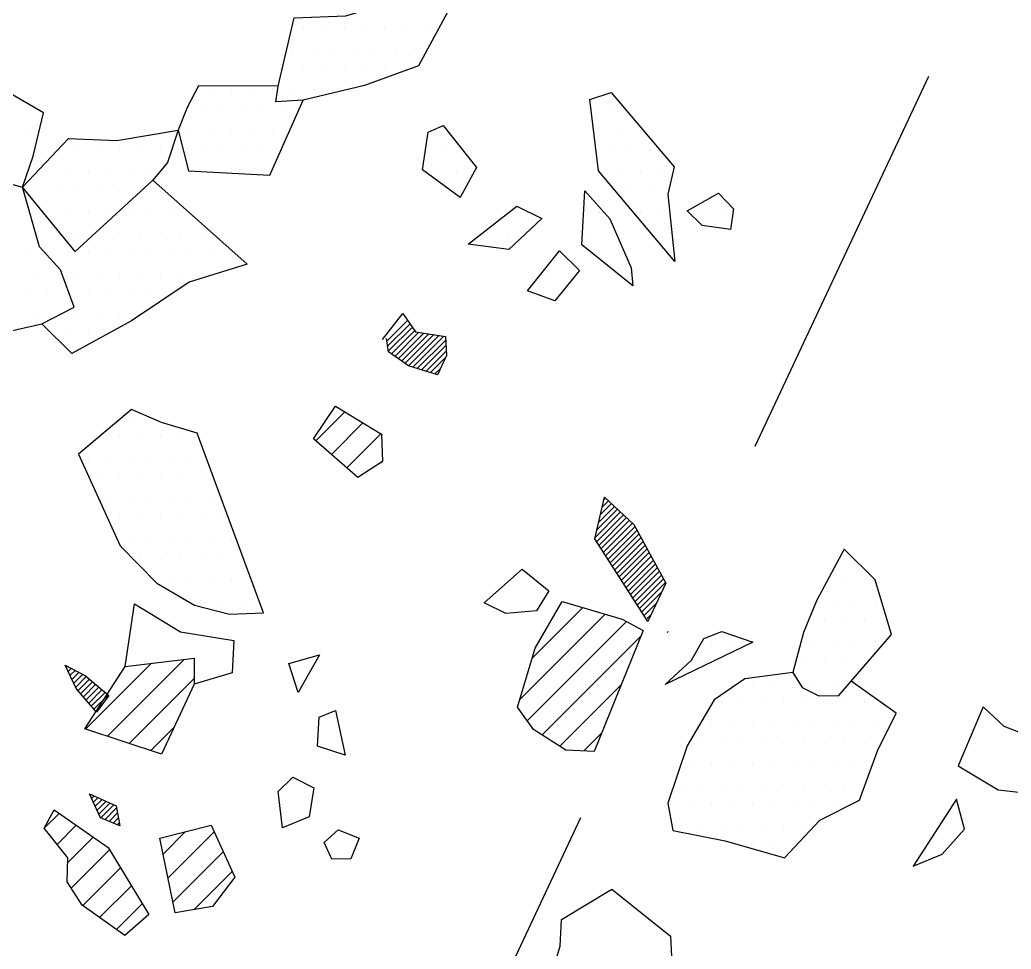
# Model space of a CAD drawing. Header units: metres. Extents: x -902 to -495, y -1464 to -941.
# Drawn here: x -854.8 to -794.2, y -1293.8 to -1237 of the extents above; entities that cross this region are included whole.
import ezdxf

# ---------------------------------------------------------------- set-up
doc = ezdxf.new("R2010")
doc.units = ezdxf.units.M
doc.header["$LTSCALE"] = 25
doc.header["$MEASUREMENT"] = 0
doc.linetypes.add('STRICHPUNKTX2', pattern=[2, 1, -0.5, 0, -0.5])
doc.layers.get('0').update_dxf_attribs({"linetype": 'CONTINUOUS'})
for name, color, linetype in [('FEUER', 1, 'CONTINUOUS'), ('GRABUNGSGRENZE', 3, 'STRICHPUNKTX2'), ('KNOCHEN', 2, 'CONTINUOUS'), ('KNOCHENSCHRAFF', 2, 'CONTINUOUS'), ('STEINE', 4, 'CONTINUOUS'), ('STEINESCHRAFF', 4, 'CONTINUOUS')]:
    doc.layers.add(name, color=color, linetype=linetype)

# ---------------------------------------------------------------- blocks, each defined once
blk = doc.blocks.new('*X3')
at = {"color": 0}
for p, q in [((-832.377, -1256.641), (-831.106, -1255.371)), ((-832.335, -1256.953), (-830.962, -1255.579)), ((-832.294, -1257.265), (-830.817, -1255.788)), ((-832.105, -1257.43), (-830.672, -1255.997)), ((-831.897, -1257.575), (-830.422, -1256.1)), ((-831.688, -1257.72), (-830.117, -1256.149)), ((-831.48, -1257.865), (-829.812, -1256.197)), ((-831.271, -1258.01), (-829.507, -1256.246)), ((-831.063, -1258.156), (-829.201, -1256.294)), ((-830.792, -1258.238), (-828.896, -1256.342)), ((-830.521, -1258.321), (-828.779, -1256.579)), ((-830.251, -1258.404), (-828.762, -1256.915)), ((-829.98, -1258.486), (-828.745, -1257.251)), ((-829.709, -1258.569), (-828.786, -1257.646)), ((-829.438, -1258.652), (-829.098, -1258.312)), ((-819.198, -1266.796), (-818.815, -1266.414)), ((-819.091, -1266.336), (-818.999, -1266.244)), ((-819.624, -1268.637), (-818.082, -1267.094)), ((-819.517, -1268.176), (-818.265, -1266.924)), ((-819.411, -1267.716), (-818.448, -1266.754)), ((-819.304, -1267.256), (-818.632, -1266.584)), ((-819.538, -1268.904), (-817.898, -1267.265)), ((-819.4, -1269.12), (-817.715, -1267.435)), ((-819.262, -1269.335), (-817.531, -1267.605)), ((-819.123, -1269.55), (-817.348, -1267.775)), ((-818.985, -1269.766), (-817.197, -1267.977)), ((-818.847, -1269.981), (-817.072, -1268.206)), ((-818.709, -1270.197), (-816.947, -1268.435)), ((-818.571, -1270.412), (-816.822, -1268.664)), ((-818.433, -1270.627), (-816.698, -1268.892)), ((-818.295, -1270.843), (-816.573, -1269.121)), ((-818.156, -1271.058), (-816.448, -1269.35)), ((-818.018, -1271.274), (-816.323, -1269.579)), ((-817.88, -1271.489), (-816.198, -1269.807)), ((-817.742, -1271.705), (-816.074, -1270.036)), ((-817.604, -1271.92), (-815.949, -1270.265)), ((-817.466, -1272.135), (-815.824, -1270.494)), ((-817.328, -1272.351), (-815.699, -1270.722)), ((-817.189, -1272.566), (-815.574, -1270.951)), ((-817.051, -1272.782), (-815.45, -1271.18)), ((-816.913, -1272.997), (-815.325, -1271.409)), ((-816.775, -1273.212), (-815.569, -1272.007)), ((-816.637, -1273.428), (-815.881, -1272.672)), ((-816.499, -1273.643), (-816.192, -1273.337)), ((-851.987, -1276.605), (-851.919, -1276.536)), ((-851.873, -1276.845), (-851.688, -1276.659)), ((-851.76, -1277.085), (-851.457, -1276.782)), ((-851.646, -1277.324), (-851.226, -1276.904)), ((-851.532, -1277.564), (-850.995, -1277.027)), ((-851.419, -1277.804), (-850.775, -1277.161)), ((-851.273, -1278.012), (-850.583, -1277.322)), ((-851.111, -1278.204), (-850.392, -1277.484)), ((-850.95, -1278.396), (-850.2, -1277.646)), ((-850.788, -1278.588), (-850.008, -1277.808)), ((-850.626, -1278.78), (-849.816, -1277.969)), ((-850.465, -1278.972), (-849.624, -1278.131)), ((-850.303, -1279.164), (-849.433, -1278.293)), ((-850.552, -1284.362), (-850.534, -1284.344)), ((-850.441, -1284.605), (-850.292, -1284.455)), ((-850.33, -1284.847), (-850.049, -1284.566)), ((-850.219, -1285.09), (-849.807, -1284.678)), ((-850.108, -1285.332), (-849.565, -1284.789)), ((-849.997, -1285.575), (-849.322, -1284.9)), ((-849.874, -1285.806), (-849.08, -1285.011)), ((-849.626, -1285.911), (-848.915, -1285.199)), ((-849.378, -1286.017), (-848.862, -1285.5)), ((-849.13, -1286.122), (-848.809, -1285.801)), ((-848.882, -1286.228), (-848.757, -1286.102))]:
    blk.add_line(p, q, dxfattribs=at)
blk = doc.blocks.new('*X5')
at = {"color": 0}
for p, q in [((-836.721, -1262.753), (-834.945, -1260.976)), ((-835.777, -1263.577), (-833.845, -1261.644)), ((-834.833, -1264.4), (-832.745, -1262.312)), ((-832.74, -1264.075), (-832.643, -1263.978)), ((-823.487, -1276.036), (-820.388, -1272.936)), ((-824.249, -1278.565), (-819.024, -1273.34)), ((-823.791, -1279.875), (-817.713, -1273.797)), ((-822.884, -1280.735), (-816.844, -1274.696)), ((-849.482, -1280.817), (-844.78, -1276.115)), ((-850.813, -1280.381), (-846.781, -1276.349)), ((-848.151, -1281.254), (-844.171, -1277.274)), ((-821.799, -1281.418), (-818.045, -1277.664)), ((-846.82, -1281.691), (-845.408, -1280.279)), ((-820.324, -1281.711), (-819.245, -1280.632)), ((-853.339, -1286.442), (-852.429, -1285.531)), ((-852.559, -1287.429), (-851.386, -1286.257)), ((-851.916, -1288.555), (-850.344, -1286.982)), ((-846.074, -1288.016), (-844.701, -1286.643)), ((-845.769, -1289.479), (-842.949, -1286.658)), ((-851.699, -1290.105), (-849.345, -1287.752)), ((-845.464, -1290.942), (-842.397, -1287.874)), ((-850.99, -1291.164), (-848.68, -1288.854)), ((-844.169, -1291.414), (-841.845, -1289.09)), ((-849.958, -1291.9), (-848.015, -1289.956)), ((-848.926, -1292.636), (-847.349, -1291.059))]:
    blk.add_line(p, q, dxfattribs=at)
blk = doc.blocks.new('*X10')
at = {"color": 0}
for p, q in [((-837.5, -1237.5), (-837.5, -1237.5)), ((-836.25, -1237.5), (-836.25, -1237.5)), ((-835, -1237.5), (-835, -1237.5)), ((-833.75, -1237.5), (-833.75, -1237.5)), ((-832.5, -1237.5), (-832.5, -1237.5)), ((-831.25, -1237.5), (-831.25, -1237.5)), ((-830, -1237.5), (-830, -1237.5)), ((-838.125, -1238.75), (-838.125, -1238.75)), ((-836.875, -1238.75), (-836.875, -1238.75)), ((-835.625, -1238.75), (-835.625, -1238.75)), ((-834.375, -1238.75), (-834.375, -1238.75)), ((-833.125, -1238.75), (-833.125, -1238.75)), ((-831.875, -1238.75), (-831.875, -1238.75)), ((-830.625, -1238.75), (-830.625, -1238.75)), ((-838.75, -1240), (-838.75, -1240)), ((-837.5, -1240), (-837.5, -1240)), ((-836.25, -1240), (-836.25, -1240)), ((-835, -1240), (-835, -1240)), ((-833.75, -1240), (-833.75, -1240)), ((-832.5, -1240), (-832.5, -1240)), ((-831.25, -1240), (-831.25, -1240)), ((-843.125, -1241.25), (-843.125, -1241.25)), ((-841.875, -1241.25), (-841.875, -1241.25)), ((-840.625, -1241.25), (-840.625, -1241.25)), ((-839.375, -1241.25), (-839.375, -1241.25)), ((-838.125, -1241.25), (-838.125, -1241.25)), ((-836.875, -1241.25), (-836.875, -1241.25)), ((-835.625, -1241.25), (-835.625, -1241.25)), ((-853.75, -1242.5), (-853.75, -1242.5)), ((-843.75, -1242.5), (-843.75, -1242.5)), ((-842.5, -1242.5), (-842.5, -1242.5)), ((-841.25, -1242.5), (-841.25, -1242.5)), ((-840, -1242.5), (-840, -1242.5)), ((-838.75, -1242.5), (-838.75, -1242.5)), ((-818.75, -1242.5), (-818.75, -1242.5)), ((-854.375, -1243.75), (-854.375, -1243.75)), ((-844.375, -1243.75), (-844.375, -1243.75)), ((-843.125, -1243.75), (-843.125, -1243.75)), ((-841.875, -1243.75), (-841.875, -1243.75)), ((-840.625, -1243.75), (-840.625, -1243.75)), ((-839.375, -1243.75), (-839.375, -1243.75)), ((-829.375, -1243.75), (-829.375, -1243.75)), ((-819.375, -1243.75), (-819.375, -1243.75)), ((-818.125, -1243.75), (-818.125, -1243.75)), ((-816.875, -1243.75), (-816.875, -1243.75)), ((-852.5, -1245), (-852.5, -1245)), ((-851.25, -1245), (-851.25, -1245)), ((-850, -1245), (-850, -1245)), ((-848.75, -1245), (-848.75, -1245)), ((-847.5, -1245), (-847.5, -1245)), ((-846.25, -1245), (-846.25, -1245)), ((-843.75, -1245), (-843.75, -1245)), ((-842.5, -1245), (-842.5, -1245)), ((-841.25, -1245), (-841.25, -1245)), ((-840, -1245), (-840, -1245)), ((-830, -1245), (-830, -1245)), ((-828.75, -1245), (-828.75, -1245)), ((-818.75, -1245), (-818.75, -1245)), ((-817.5, -1245), (-817.5, -1245)), ((-816.25, -1245), (-816.25, -1245)), ((-854.375, -1246.25), (-854.375, -1246.25)), ((-853.125, -1246.25), (-853.125, -1246.25)), ((-851.875, -1246.25), (-851.875, -1246.25)), ((-850.625, -1246.25), (-850.625, -1246.25)), ((-849.375, -1246.25), (-849.375, -1246.25)), ((-848.125, -1246.25), (-848.125, -1246.25)), ((-846.875, -1246.25), (-846.875, -1246.25)), ((-843.125, -1246.25), (-843.125, -1246.25)), ((-841.875, -1246.25), (-841.875, -1246.25)), ((-840.625, -1246.25), (-840.625, -1246.25)), ((-829.375, -1246.25), (-829.375, -1246.25)), ((-828.125, -1246.25), (-828.125, -1246.25)), ((-819.375, -1246.25), (-819.375, -1246.25)), ((-818.125, -1246.25), (-818.125, -1246.25)), ((-816.875, -1246.25), (-816.875, -1246.25)), ((-815.625, -1246.25), (-815.625, -1246.25)), ((-853.75, -1247.5), (-853.75, -1247.5)), ((-852.5, -1247.5), (-852.5, -1247.5)), ((-851.25, -1247.5), (-851.25, -1247.5)), ((-850, -1247.5), (-850, -1247.5)), ((-848.75, -1247.5), (-848.75, -1247.5)), ((-847.5, -1247.5), (-847.5, -1247.5)), ((-846.25, -1247.5), (-846.25, -1247.5)), ((-817.5, -1247.5), (-817.5, -1247.5)), ((-816.25, -1247.5), (-816.25, -1247.5)), ((-854.375, -1248.75), (-854.375, -1248.75)), ((-853.125, -1248.75), (-853.125, -1248.75)), ((-851.875, -1248.75), (-851.875, -1248.75)), ((-850.625, -1248.75), (-850.625, -1248.75)), ((-849.375, -1248.75), (-849.375, -1248.75)), ((-848.125, -1248.75), (-848.125, -1248.75)), ((-846.875, -1248.75), (-846.875, -1248.75)), ((-845.625, -1248.75), (-845.625, -1248.75)), ((-824.375, -1248.75), (-824.375, -1248.75)), ((-819.375, -1248.75), (-819.375, -1248.75)), ((-816.875, -1248.75), (-816.875, -1248.75)), ((-815.625, -1248.75), (-815.625, -1248.75)), ((-813.125, -1248.75), (-813.125, -1248.75)), ((-811.875, -1248.75), (-811.875, -1248.75)), ((-853.75, -1250), (-853.75, -1250)), ((-852.5, -1250), (-852.5, -1250)), ((-851.25, -1250), (-851.25, -1250)), ((-850, -1250), (-850, -1250)), ((-848.75, -1250), (-848.75, -1250)), ((-847.5, -1250), (-847.5, -1250)), ((-846.25, -1250), (-846.25, -1250)), ((-845, -1250), (-845, -1250)), ((-843.75, -1250), (-843.75, -1250)), ((-826.25, -1250), (-826.25, -1250)), ((-825, -1250), (-825, -1250)), ((-820, -1250), (-820, -1250)), ((-818.75, -1250), (-818.75, -1250)), ((-815, -1250), (-815, -1250)), ((-854.375, -1251.25), (-854.375, -1251.25)), ((-853.125, -1251.25), (-853.125, -1251.25)), ((-851.875, -1251.25), (-851.875, -1251.25)), ((-850.625, -1251.25), (-850.625, -1251.25)), ((-849.375, -1251.25), (-849.375, -1251.25)), ((-848.125, -1251.25), (-848.125, -1251.25)), ((-846.875, -1251.25), (-846.875, -1251.25)), ((-845.625, -1251.25), (-845.625, -1251.25)), ((-844.375, -1251.25), (-844.375, -1251.25)), ((-843.125, -1251.25), (-843.125, -1251.25)), ((-841.875, -1251.25), (-841.875, -1251.25)), ((-821.875, -1251.25), (-821.875, -1251.25)), ((-819.375, -1251.25), (-819.375, -1251.25)), ((-818.125, -1251.25), (-818.125, -1251.25)), ((-853.75, -1252.5), (-853.75, -1252.5)), ((-852.5, -1252.5), (-852.5, -1252.5)), ((-851.25, -1252.5), (-851.25, -1252.5)), ((-850, -1252.5), (-850, -1252.5)), ((-848.75, -1252.5), (-848.75, -1252.5)), ((-847.5, -1252.5), (-847.5, -1252.5)), ((-846.25, -1252.5), (-846.25, -1252.5)), ((-845, -1252.5), (-845, -1252.5)), ((-843.75, -1252.5), (-843.75, -1252.5)), ((-822.5, -1252.5), (-822.5, -1252.5)), ((-821.25, -1252.5), (-821.25, -1252.5)), ((-817.5, -1252.5), (-817.5, -1252.5)), ((-854.375, -1253.75), (-854.375, -1253.75)), ((-853.125, -1253.75), (-853.125, -1253.75)), ((-851.875, -1253.75), (-851.875, -1253.75)), ((-850.625, -1253.75), (-850.625, -1253.75)), ((-849.375, -1253.75), (-849.375, -1253.75)), ((-848.125, -1253.75), (-848.125, -1253.75)), ((-846.875, -1253.75), (-846.875, -1253.75)), ((-845.625, -1253.75), (-845.625, -1253.75)), ((-823.125, -1253.75), (-823.125, -1253.75)), ((-821.875, -1253.75), (-821.875, -1253.75)), ((-853.75, -1255), (-853.75, -1255)), ((-852.5, -1255), (-852.5, -1255)), ((-851.25, -1255), (-851.25, -1255)), ((-850, -1255), (-850, -1255)), ((-848.75, -1255), (-848.75, -1255)), ((-847.5, -1255), (-847.5, -1255)), ((-851.875, -1256.25), (-851.875, -1256.25)), ((-850.625, -1256.25), (-850.625, -1256.25)), ((-848.125, -1261.25), (-848.125, -1261.25)), ((-848.75, -1262.5), (-848.75, -1262.5)), ((-847.5, -1262.5), (-847.5, -1262.5)), ((-846.25, -1262.5), (-846.25, -1262.5)), ((-845, -1262.5), (-845, -1262.5)), ((-850.625, -1263.75), (-850.625, -1263.75)), ((-849.375, -1263.75), (-849.375, -1263.75)), ((-848.125, -1263.75), (-848.125, -1263.75)), ((-846.875, -1263.75), (-846.875, -1263.75)), ((-845.625, -1263.75), (-845.625, -1263.75)), ((-844.375, -1263.75), (-844.375, -1263.75)), ((-850, -1265), (-850, -1265)), ((-848.75, -1265), (-848.75, -1265)), ((-847.5, -1265), (-847.5, -1265)), ((-846.25, -1265), (-846.25, -1265)), ((-845, -1265), (-845, -1265)), ((-843.75, -1265), (-843.75, -1265)), ((-849.375, -1266.25), (-849.375, -1266.25)), ((-848.125, -1266.25), (-848.125, -1266.25)), ((-846.875, -1266.25), (-846.875, -1266.25)), ((-845.625, -1266.25), (-845.625, -1266.25)), ((-844.375, -1266.25), (-844.375, -1266.25)), ((-843.125, -1266.25), (-843.125, -1266.25)), ((-848.75, -1267.5), (-848.75, -1267.5)), ((-847.5, -1267.5), (-847.5, -1267.5)), ((-846.25, -1267.5), (-846.25, -1267.5)), ((-845, -1267.5), (-845, -1267.5)), ((-843.75, -1267.5), (-843.75, -1267.5)), ((-842.5, -1267.5), (-842.5, -1267.5)), ((-848.125, -1268.75), (-848.125, -1268.75)), ((-846.875, -1268.75), (-846.875, -1268.75)), ((-845.625, -1268.75), (-845.625, -1268.75)), ((-844.375, -1268.75), (-844.375, -1268.75)), ((-843.125, -1268.75), (-843.125, -1268.75)), ((-841.875, -1268.75), (-841.875, -1268.75)), ((-847.5, -1270), (-847.5, -1270)), ((-846.25, -1270), (-846.25, -1270)), ((-845, -1270), (-845, -1270)), ((-843.75, -1270), (-843.75, -1270)), ((-842.5, -1270), (-842.5, -1270)), ((-841.25, -1270), (-841.25, -1270)), ((-845.625, -1271.25), (-845.625, -1271.25)), ((-844.375, -1271.25), (-844.375, -1271.25)), ((-843.125, -1271.25), (-843.125, -1271.25)), ((-841.875, -1271.25), (-841.875, -1271.25)), ((-804.375, -1271.25), (-804.375, -1271.25)), ((-803.125, -1271.25), (-803.125, -1271.25)), ((-843.75, -1272.5), (-843.75, -1272.5)), ((-842.5, -1272.5), (-842.5, -1272.5)), ((-841.25, -1272.5), (-841.25, -1272.5)), ((-805, -1272.5), (-805, -1272.5)), ((-803.75, -1272.5), (-803.75, -1272.5)), ((-802.5, -1272.5), (-802.5, -1272.5)), ((-805.625, -1273.75), (-805.625, -1273.75)), ((-804.375, -1273.75), (-804.375, -1273.75)), ((-803.125, -1273.75), (-803.125, -1273.75)), ((-801.875, -1273.75), (-801.875, -1273.75)), ((-812.5, -1275), (-812.5, -1275)), ((-811.25, -1275), (-811.25, -1275)), ((-806.25, -1275), (-806.25, -1275)), ((-805, -1275), (-805, -1275)), ((-803.75, -1275), (-803.75, -1275)), ((-802.5, -1275), (-802.5, -1275)), ((-813.125, -1276.25), (-813.125, -1276.25)), ((-806.875, -1276.25), (-806.875, -1276.25)), ((-805.625, -1276.25), (-805.625, -1276.25)), ((-804.375, -1276.25), (-804.375, -1276.25)), ((-803.125, -1276.25), (-803.125, -1276.25)), ((-810, -1277.5), (-810, -1277.5)), ((-808.75, -1277.5), (-808.75, -1277.5)), ((-807.5, -1277.5), (-807.5, -1277.5)), ((-806.25, -1277.5), (-806.25, -1277.5)), ((-805, -1277.5), (-805, -1277.5)), ((-811.875, -1278.75), (-811.875, -1278.75)), ((-810.625, -1278.75), (-810.625, -1278.75)), ((-809.375, -1278.75), (-809.375, -1278.75)), ((-808.125, -1278.75), (-808.125, -1278.75)), ((-806.875, -1278.75), (-806.875, -1278.75)), ((-805.625, -1278.75), (-805.625, -1278.75)), ((-804.375, -1278.75), (-804.375, -1278.75)), ((-803.125, -1278.75), (-803.125, -1278.75)), ((-812.5, -1280), (-812.5, -1280)), ((-811.25, -1280), (-811.25, -1280)), ((-810, -1280), (-810, -1280)), ((-808.75, -1280), (-808.75, -1280)), ((-807.5, -1280), (-807.5, -1280)), ((-806.25, -1280), (-806.25, -1280)), ((-805, -1280), (-805, -1280)), ((-803.75, -1280), (-803.75, -1280)), ((-802.5, -1280), (-802.5, -1280)), ((-813.125, -1281.25), (-813.125, -1281.25)), ((-811.875, -1281.25), (-811.875, -1281.25)), ((-810.625, -1281.25), (-810.625, -1281.25)), ((-809.375, -1281.25), (-809.375, -1281.25)), ((-808.125, -1281.25), (-808.125, -1281.25)), ((-806.875, -1281.25), (-806.875, -1281.25)), ((-805.625, -1281.25), (-805.625, -1281.25)), ((-804.375, -1281.25), (-804.375, -1281.25)), ((-803.125, -1281.25), (-803.125, -1281.25)), ((-813.75, -1282.5), (-813.75, -1282.5)), ((-812.5, -1282.5), (-812.5, -1282.5)), ((-811.25, -1282.5), (-811.25, -1282.5)), ((-810, -1282.5), (-810, -1282.5)), ((-808.75, -1282.5), (-808.75, -1282.5)), ((-807.5, -1282.5), (-807.5, -1282.5)), ((-806.25, -1282.5), (-806.25, -1282.5)), ((-805, -1282.5), (-805, -1282.5)), ((-803.75, -1282.5), (-803.75, -1282.5)), ((-814.375, -1283.75), (-814.375, -1283.75)), ((-813.125, -1283.75), (-813.125, -1283.75)), ((-811.875, -1283.75), (-811.875, -1283.75)), ((-810.625, -1283.75), (-810.625, -1283.75)), ((-809.375, -1283.75), (-809.375, -1283.75)), ((-808.125, -1283.75), (-808.125, -1283.75)), ((-806.875, -1283.75), (-806.875, -1283.75)), ((-805.625, -1283.75), (-805.625, -1283.75)), ((-804.375, -1283.75), (-804.375, -1283.75)), ((-803.125, -1283.75), (-803.125, -1283.75)), ((-815, -1285), (-815, -1285)), ((-813.75, -1285), (-813.75, -1285)), ((-812.5, -1285), (-812.5, -1285)), ((-811.25, -1285), (-811.25, -1285)), ((-810, -1285), (-810, -1285)), ((-808.75, -1285), (-808.75, -1285)), ((-807.5, -1285), (-807.5, -1285)), ((-806.25, -1285), (-806.25, -1285)), ((-805, -1285), (-805, -1285)), ((-814.375, -1286.25), (-814.375, -1286.25)), ((-813.125, -1286.25), (-813.125, -1286.25)), ((-811.875, -1286.25), (-811.875, -1286.25)), ((-810.625, -1286.25), (-810.625, -1286.25)), ((-809.375, -1286.25), (-809.375, -1286.25)), ((-808.125, -1286.25), (-808.125, -1286.25)), ((-806.875, -1286.25), (-806.875, -1286.25)), ((-810, -1287.5), (-810, -1287.5)), ((-808.75, -1287.5), (-808.75, -1287.5)), ((-807.5, -1287.5), (-807.5, -1287.5))]:
    blk.add_line(p, q, dxfattribs=at)

msp = doc.modelspace()

# ---------------------------------------------------------------- linework, layer by layer
at = {"layer": 'GRABUNGSGRENZE'}
for points in [[(-852.45, -1353.754), (-703.657, -1037.045)], [(-829.805, -1364.141), (-685.091, -1047.425)]]:
    msp.add_lwpolyline(points, dxfattribs=at)
at = {"layer": 'KNOCHEN'}
for points in [[(-832.651, -1256.542), (-831.393, -1254.957), (-830.622, -1256.069), (-828.79, -1256.359), (-828.73, -1257.527), (-829.28, -1258.7), (-831.063, -1258.156), (-832.289, -1257.302), (-832.397, -1256.49)], [(-816.405, -1273.79), (-819.646, -1268.735), (-819.057, -1266.189), (-817.265, -1267.852), (-815.306, -1271.444), (-816.405, -1273.79)], [(-850.151, -1279.345), (-851.382, -1277.882), (-852.054, -1276.464), (-850.829, -1277.115), (-849.397, -1278.323), (-850.151, -1279.345)], [(-848.723, -1286.295), (-849.896, -1285.797), (-850.568, -1284.328), (-848.936, -1285.078), (-848.723, -1286.295)]]:
    msp.add_lwpolyline(points, dxfattribs=at)
at = {"layer": 'STEINE'}
for points in [[(-839.025, -1241.045), (-838.042, -1236.87), (-834.893, -1236.743), (-832.257, -1235.96), (-828.145, -1235.521), (-830.448, -1239.807), (-833.741, -1241.002), (-837.494, -1241.896)], [(-856.189, -1242.402), (-857.954, -1237.792), (-855.723, -1237.114), (-855.536, -1241.431), (-856.189, -1242.402), (-859.922, -1245.786), (-854.677, -1247.217), (-854.031, -1245.332), (-853.392, -1242.685), (-855.536, -1241.431)], [(-845.152, -1243.736), (-844.522, -1246.221), (-839.54, -1246.486), (-837.494, -1241.896), (-839.17, -1242.011), (-839.025, -1241.045), (-843.903, -1241.033), (-844.604, -1242.36), (-845.152, -1243.736)], [(-814.752, -1251.775), (-819.421, -1246.223), (-819.964, -1241.857), (-818.646, -1241.44), (-814.799, -1245.982), (-815.192, -1247.662), (-814.752, -1251.775)], [(-827.893, -1247.866), (-830.194, -1246.157), (-829.856, -1243.868), (-828.945, -1243.454), (-826.892, -1246.029), (-827.893, -1247.866)], [(-854.677, -1247.217), (-851.855, -1244.247), (-848.907, -1244.376), (-845.152, -1243.736), (-845.797, -1245.723), (-846.703, -1246.798), (-851.444, -1251.155), (-854.677, -1247.217)], [(-859.922, -1245.786), (-862.872, -1245.454), (-863.097, -1249.012), (-864.454, -1250.954), (-866.836, -1251.634), (-869.864, -1254.25), (-869.956, -1255.521), (-862.944, -1255.414), (-858.822, -1256.194), (-856.129, -1256.172), (-853.492, -1255.592), (-851.518, -1254.56), (-852.35, -1252.28), (-853.631, -1250.867), (-854.677, -1247.217)], [(-846.703, -1246.798), (-840.919, -1251.934), (-844.468, -1253.03), (-848.005, -1255.395), (-851.648, -1257.406), (-853.492, -1255.592)], [(-817.332, -1253.269), (-820.451, -1250.753), (-820.275, -1247.449), (-818.737, -1249.164), (-817.442, -1252.152), (-817.332, -1253.269)], [(-814.015, -1248.669), (-812.093, -1247.587), (-811.17, -1248.545), (-811.363, -1249.817), (-813.093, -1249.576), (-814.015, -1248.669)], [(-827.413, -1250.708), (-824.434, -1248.397), (-822.903, -1249.147), (-824.921, -1251.043), (-827.413, -1250.708)], [(-823.782, -1253.575), (-821.82, -1251.12), (-820.591, -1252.33), (-822.101, -1254.171), (-823.782, -1253.575)], [(-839.935, -1273.267), (-843.987, -1262.274), (-846.177, -1261.631), (-848.013, -1260.832), (-851.243, -1263.551), (-848.708, -1269.171), (-846.454, -1271.44), (-844.156, -1272.793), (-842.018, -1273.335), (-839.935, -1273.267)], [(-836.87, -1262.623), (-835.514, -1260.63), (-832.706, -1262.336), (-832.642, -1264.012), (-834.158, -1264.989), (-836.87, -1262.623)], [(-807.538, -1276.92), (-806.972, -1277.83), (-805.952, -1278.33), (-804.732, -1278.32), (-803.977, -1277.45), (-801.51, -1274.585), (-802.502, -1271.239), (-804.397, -1269.374), (-806.1, -1272.539), (-806.897, -1274.476), (-807.538, -1276.92)], [(-826.424, -1272.651), (-824.103, -1270.6), (-822.466, -1271.908), (-823.219, -1273.133), (-825.098, -1273.301), (-826.424, -1272.651)], [(-819.694, -1281.743), (-821.423, -1281.655), (-823.415, -1280.401), (-824.391, -1279.037), (-823.302, -1275.421), (-821.648, -1272.562), (-817.981, -1273.65), (-816.705, -1274.351), (-819.694, -1281.743)], [(-848.395, -1276.537), (-847.816, -1272.721), (-845.007, -1274.426), (-841.751, -1274.959), (-841.837, -1276.941), (-844.169, -1277.621)], [(-815.357, -1277.643), (-813.743, -1276.157), (-812.992, -1274.83), (-811.877, -1274.414), (-809.992, -1275.06), (-815.357, -1277.643)], [(-850.854, -1280.367), (-848.395, -1276.537), (-844.181, -1276.045), (-844.169, -1277.621), (-846.167, -1281.905), (-850.854, -1280.367)], [(-837.813, -1278.128), (-838.386, -1276.355), (-836.51, -1275.831), (-837.813, -1278.128)], [(-812.352, -1278.585), (-814.006, -1281.393), (-815.198, -1284.908), (-814.879, -1286.583), (-811.673, -1287.217), (-808.057, -1288.255), (-805.89, -1285.951), (-803.461, -1284.712), (-802.368, -1281.706), (-801.217, -1279.41), (-803.977, -1277.45)], [(-807.538, -1276.92), (-810.482, -1277.299), (-812.352, -1278.585)], [(-834.936, -1281.967), (-836.618, -1281.422), (-836.53, -1279.643), (-835.517, -1279.228), (-834.936, -1281.967)], [(-797.431, -1282.631), (-794.981, -1284.085), (-793.353, -1284.276), (-791.474, -1284.159), (-791.182, -1282.531), (-791.854, -1281.113), (-793.178, -1280.768), (-794.605, -1280.221), (-795.885, -1279.011), (-797.431, -1282.631)], [(-838.763, -1286.419), (-839.035, -1284.185), (-838.127, -1283.314), (-836.851, -1283.964), (-837.142, -1285.745), (-838.763, -1286.419)], [(-800.177, -1288.751), (-798.404, -1288.025), (-797.045, -1286.49), (-797.517, -1284.665), (-800.177, -1288.751)], [(-848.415, -1293), (-851.021, -1291.141), (-851.947, -1289.726), (-851.908, -1288.252), (-853.346, -1286.434), (-852.745, -1285.311), (-849.424, -1287.622), (-846.952, -1291.718), (-848.415, -1293)], [(-845.327, -1291.603), (-846.278, -1287.038), (-843.134, -1286.25), (-841.685, -1289.44), (-843.043, -1291.229), (-845.327, -1291.603)], [(-835.749, -1288.325), (-836.215, -1287.313), (-835.357, -1286.544), (-834.083, -1287.042), (-834.581, -1288.316), (-835.749, -1288.325)], [(-823.39, -1302.454), (-823.767, -1299.764), (-823.43, -1297.474), (-822.278, -1295.331), (-821.784, -1293.65), (-821.695, -1292.023), (-818.611, -1290.169), (-815.031, -1293.037), (-814.848, -1296.796), (-819.041, -1299.878), (-823.39, -1302.454)]]:
    msp.add_lwpolyline(points, dxfattribs=at)

# ---------------------------------------------------------------- block references
at = {"layer": 'FEUER'}
msp.add_blockref('*X5', (0, 0), dxfattribs=at)
at = {"layer": 'KNOCHENSCHRAFF'}
msp.add_blockref('*X3', (0, 0), dxfattribs=at)
at = {"layer": 'STEINESCHRAFF'}
msp.add_blockref('*X10', (0, 0), dxfattribs=at)

doc.saveas('drawing.dxf')
